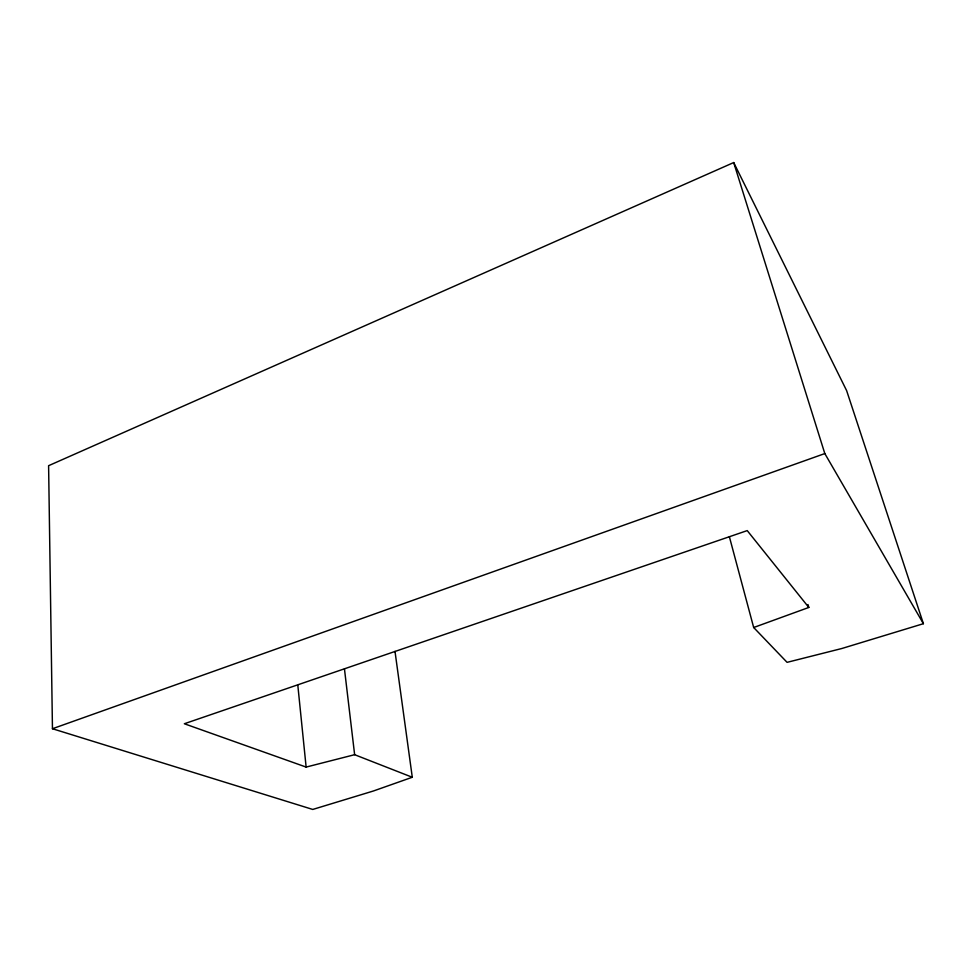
<?xml version="1.0" encoding="UTF-8"?>
<svg xmlns="http://www.w3.org/2000/svg" width="972" height="972" viewBox="0 0 972 972"><rect width="100%" height="100%" fill="white"/><g stroke="black" fill="none" stroke-linecap="round" stroke-linejoin="round"><path stroke-width="1.46" d="M729.389 536.775L753.677 627.511L787.077 662.345L841.752 648.531L923.4 623.696L846.636 390.647L733.702 162.555L48.6 465.697L52.452 728.733L312.753 809.445L373.382 791.001L412.286 777.26L394.997 651.374M753.677 627.511L808.826 607.451L807.975 604.548M52.452 728.733L824.815 453.572L923.4 623.696M808.826 607.451L747.225 530.603L184.34 723.751L306.131 767.078L354.634 754.697L412.286 777.26M733.702 162.555L824.815 453.572M344.453 668.87L354.634 754.697M297.845 685.503L306.131 767.078"/></g></svg>
